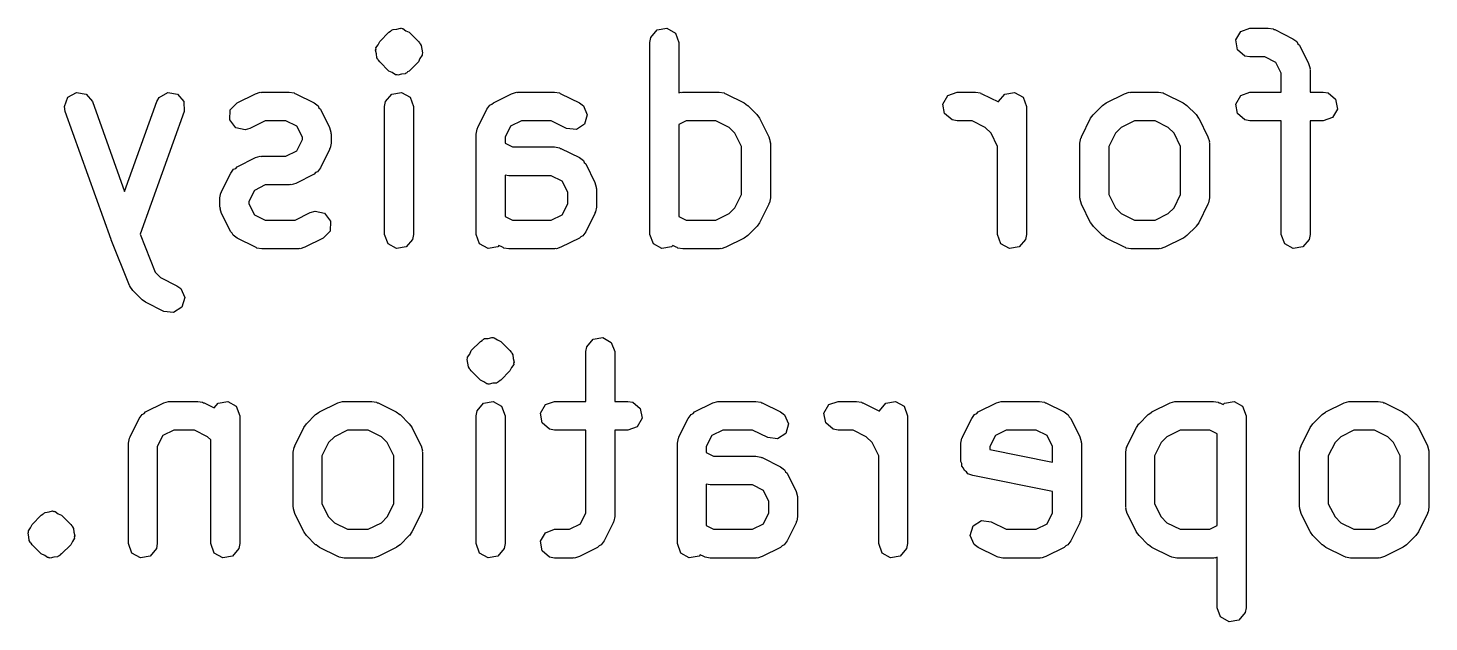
# Model space of a CAD drawing. Extents: x 127.8 to 175.4, y -127 to -66.7.
# Drawn here: x 147.07 to 154.37, y -116.06 to -112.97 of the extents above; entities that cross this region are included whole.
import ezdxf

# ---------------------------------------------------------------- set-up
doc = ezdxf.new("R2010")
doc.units = 0
doc.layers.add('BLACK', color=7, linetype='CONTINUOUS')

msp = doc.modelspace()

# ---------------------------------------------------------------- linework, layer by layer
at = {"layer": 'BLACK', "linetype": 'CONTINUOUS'}
for p, q in [((148.906, -113.038), (148.953, -112.99)), ((148.953, -112.99), (148.961, -112.985)), ((148.961, -112.985), (148.963, -112.982)), ((148.963, -112.982), (148.967, -112.981)), ((148.967, -112.981), (148.969, -112.978)), ((148.967, -112.981), (148.967, -112.981)), ((148.969, -112.978), (148.971, -112.978)), ((148.971, -112.978), (148.975, -112.975)), ((148.975, -112.975), (148.994, -112.974)), ((148.994, -112.974), (149.013, -112.969)), ((149.013, -112.969), (149.016, -112.97)), ((149.016, -112.97), (149.019, -112.969)), ((149.019, -112.969), (149.022, -112.971)), ((149.022, -112.971), (149.026, -112.971)), ((149.026, -112.971), (149.042, -112.982)), ((149.042, -112.982), (149.059, -112.99)), ((149.059, -112.99), (149.107, -113.038)), ((150.312, -113.043), (150.317, -113.018)), ((150.317, -113.018), (150.35, -112.978)), ((150.35, -112.978), (150.4, -112.969)), ((150.4, -112.969), (150.445, -112.995)), ((150.445, -112.995), (150.462, -113.043)), ((153.361, -113.03), (153.387, -112.986)), ((153.387, -112.986), (153.435, -112.968)), ((153.435, -112.968), (153.53, -112.968)), ((153.53, -112.968), (153.556, -112.973)), ((153.556, -112.973), (153.559, -112.976)), ((153.559, -112.976), (153.564, -112.976)), ((153.564, -112.976), (153.659, -113.024)), ((153.659, -113.024), (153.68, -113.039)), ((148.884, -113.084), (148.887, -113.078)), ((148.889, -113.103), (148.884, -113.084)), ((148.886, -113.072), (148.898, -113.056)), ((148.887, -113.078), (148.886, -113.072)), ((148.898, -113.056), (148.906, -113.038)), ((149.107, -113.038), (149.113, -113.046)), ((149.113, -113.046), (149.115, -113.048)), ((149.115, -113.048), (149.116, -113.051)), ((149.116, -113.051), (149.122, -113.059)), ((149.122, -113.059), (149.124, -113.079)), ((149.124, -113.079), (149.129, -113.098)), ((149.129, -113.098), (149.126, -113.104)), ((150.312, -114.043), (150.312, -113.043)), ((150.462, -113.043), (150.462, -113.306)), ((153.37, -113.081), (153.361, -113.03)), ((153.409, -113.114), (153.37, -113.081)), ((153.68, -113.039), (153.684, -113.05)), ((153.684, -113.05), (153.693, -113.057)), ((153.693, -113.057), (153.74, -113.153)), ((148.891, -113.123), (148.889, -113.103)), ((148.896, -113.131), (148.891, -113.123)), ((148.897, -113.134), (148.896, -113.131)), ((148.9, -113.136), (148.897, -113.134)), ((148.906, -113.144), (148.9, -113.136)), ((148.953, -113.192), (148.906, -113.144)), ((149.107, -113.144), (149.059, -113.192)), ((149.115, -113.126), (149.107, -113.144)), ((149.126, -113.11), (149.115, -113.126)), ((149.126, -113.104), (149.126, -113.11)), ((153.435, -113.118), (153.409, -113.114)), ((153.513, -113.118), (153.435, -113.118)), ((153.57, -113.147), (153.513, -113.118)), ((153.598, -113.204), (153.57, -113.147)), ((153.74, -113.153), (153.748, -113.178)), ((148.971, -113.2), (148.953, -113.192)), ((148.987, -113.211), (148.971, -113.2)), ((148.99, -113.211), (148.987, -113.211)), ((148.993, -113.212), (148.99, -113.211)), ((148.997, -113.212), (148.993, -113.212)), ((149, -113.213), (148.997, -113.212)), ((149.019, -113.208), (149, -113.213)), ((149.038, -113.207), (149.019, -113.208)), ((149.042, -113.204), (149.038, -113.207)), ((149.044, -113.204), (149.042, -113.204)), ((149.046, -113.201), (149.044, -113.204)), ((149.049, -113.2), (149.046, -113.201)), ((149.046, -113.201), (149.046, -113.201)), ((149.051, -113.197), (149.049, -113.2)), ((149.059, -113.192), (149.051, -113.197)), ((153.598, -113.302), (153.598, -113.204)), ((153.748, -113.178), (153.747, -113.182)), ((153.747, -113.182), (153.748, -113.186)), ((153.748, -113.186), (153.748, -113.302)), ((147.283, -113.328), (147.327, -113.303)), ((147.327, -113.303), (147.378, -113.312)), ((147.378, -113.312), (147.41, -113.351)), ((147.758, -113.329), (147.802, -113.303)), ((147.802, -113.303), (147.853, -113.312)), ((147.853, -113.312), (147.886, -113.351)), ((148.163, -113.357), (148.259, -113.31)), ((148.259, -113.31), (148.284, -113.302)), ((148.284, -113.302), (148.288, -113.303)), ((148.288, -113.303), (148.292, -113.302)), ((148.292, -113.302), (148.435, -113.302)), ((148.435, -113.302), (148.461, -113.306)), ((148.461, -113.306), (148.464, -113.309)), ((148.464, -113.309), (148.469, -113.31)), ((148.469, -113.31), (148.564, -113.357)), ((148.936, -113.351), (148.969, -113.312)), ((148.969, -113.312), (149.019, -113.303)), ((149.019, -113.303), (149.064, -113.328)), ((149.497, -113.357), (149.592, -113.31)), ((149.592, -113.31), (149.617, -113.302)), ((149.617, -113.302), (149.621, -113.303)), ((149.621, -113.303), (149.625, -113.302)), ((149.625, -113.302), (149.816, -113.302)), ((149.816, -113.302), (149.842, -113.306)), ((149.842, -113.306), (149.845, -113.309)), ((149.845, -113.309), (149.849, -113.31)), ((149.849, -113.31), (149.945, -113.357)), ((150.462, -113.306), (150.474, -113.302)), ((150.474, -113.302), (150.478, -113.303)), ((150.478, -113.303), (150.483, -113.302)), ((150.483, -113.302), (150.673, -113.302)), ((150.673, -113.302), (150.699, -113.306)), ((150.699, -113.306), (150.702, -113.309)), ((150.702, -113.309), (150.707, -113.31)), ((150.707, -113.31), (150.802, -113.357)), ((151.863, -113.319), (151.911, -113.302)), ((151.911, -113.302), (152.006, -113.302)), ((152.006, -113.302), (152.032, -113.306)), ((152.032, -113.306), (152.035, -113.309)), ((152.035, -113.309), (152.04, -113.31)), ((152.04, -113.31), (152.126, -113.353)), ((152.126, -113.351), (152.159, -113.312)), ((152.159, -113.312), (152.21, -113.303)), ((152.21, -113.303), (152.254, -113.328)), ((152.687, -113.357), (152.782, -113.31)), ((152.782, -113.31), (152.807, -113.302)), ((152.807, -113.302), (152.812, -113.303)), ((152.812, -113.303), (152.816, -113.302)), ((152.816, -113.302), (152.959, -113.302)), ((152.959, -113.302), (152.984, -113.306)), ((152.984, -113.306), (152.988, -113.309)), ((152.988, -113.309), (152.992, -113.31)), ((152.992, -113.31), (153.088, -113.357)), ((153.387, -113.319), (153.435, -113.302)), ((153.435, -113.302), (153.598, -113.302)), ((153.748, -113.302), (153.816, -113.302)), ((153.816, -113.302), (153.842, -113.306)), ((153.842, -113.306), (153.881, -113.339)), ((147.265, -113.376), (147.283, -113.328)), ((147.269, -113.402), (147.265, -113.376)), ((147.41, -113.351), (147.578, -113.82)), ((147.578, -113.82), (147.745, -113.351)), ((147.745, -113.351), (147.758, -113.329)), ((147.886, -113.351), (147.887, -113.402)), ((148.128, -113.394), (148.163, -113.357)), ((148.564, -113.357), (148.585, -113.373)), ((148.585, -113.373), (148.589, -113.383)), ((148.589, -113.383), (148.597, -113.391)), ((148.931, -113.377), (148.936, -113.351)), ((148.931, -114.043), (148.931, -113.377)), ((149.064, -113.328), (149.081, -113.377)), ((149.081, -113.377), (149.081, -114.043)), ((149.463, -113.391), (149.479, -113.37)), ((149.479, -113.37), (149.489, -113.365)), ((149.489, -113.365), (149.497, -113.357)), ((149.945, -113.357), (149.966, -113.373)), ((149.966, -113.373), (149.986, -113.42)), ((150.802, -113.357), (150.82, -113.371)), ((150.82, -113.371), (150.821, -113.371)), ((150.821, -113.371), (150.869, -113.419)), ((151.837, -113.364), (151.863, -113.319)), ((151.846, -113.414), (151.837, -113.364)), ((152.126, -113.353), (152.126, -113.351)), ((152.254, -113.328), (152.272, -113.377)), ((152.272, -113.377), (152.272, -114.043)), ((152.62, -113.419), (152.668, -113.371)), ((152.668, -113.371), (152.686, -113.358)), ((152.686, -113.358), (152.687, -113.357)), ((153.088, -113.357), (153.106, -113.371)), ((153.106, -113.371), (153.107, -113.371)), ((153.107, -113.371), (153.155, -113.419)), ((153.361, -113.364), (153.387, -113.319)), ((153.37, -113.414), (153.361, -113.364)), ((153.89, -113.39), (153.864, -113.434)), ((153.881, -113.339), (153.89, -113.39)), ((147.507, -114.069), (147.269, -113.402)), ((147.887, -113.402), (147.658, -114.042)), ((148.125, -113.446), (148.128, -113.394)), ((148.156, -113.487), (148.125, -113.446)), ((148.31, -113.452), (148.23, -113.491)), ((148.417, -113.452), (148.31, -113.452)), ((148.474, -113.48), (148.417, -113.452)), ((148.597, -113.391), (148.645, -113.486)), ((149.416, -113.486), (149.463, -113.391)), ((149.643, -113.452), (149.586, -113.48)), ((149.798, -113.452), (149.643, -113.452)), ((149.878, -113.491), (149.798, -113.452)), ((149.986, -113.42), (149.971, -113.469)), ((150.5, -113.452), (150.462, -113.471)), ((150.655, -113.452), (150.5, -113.452)), ((150.724, -113.486), (150.655, -113.452)), ((150.869, -113.419), (150.882, -113.437)), ((150.882, -113.437), (150.883, -113.438)), ((150.883, -113.438), (150.931, -113.534)), ((151.886, -113.447), (151.846, -113.414)), ((151.911, -113.452), (151.886, -113.447)), ((151.989, -113.452), (151.911, -113.452)), ((152.057, -113.486), (151.989, -113.452)), ((152.558, -113.534), (152.606, -113.438)), ((152.606, -113.438), (152.619, -113.42)), ((152.619, -113.42), (152.62, -113.419)), ((152.834, -113.452), (152.765, -113.486)), ((152.941, -113.452), (152.834, -113.452)), ((153.01, -113.486), (152.941, -113.452)), ((153.155, -113.419), (153.168, -113.437)), ((153.168, -113.437), (153.169, -113.438)), ((153.169, -113.438), (153.216, -113.534)), ((153.409, -113.447), (153.37, -113.414)), ((153.435, -113.452), (153.409, -113.447)), ((153.598, -113.452), (153.435, -113.452)), ((153.598, -114.043), (153.598, -113.452)), ((153.816, -113.452), (153.748, -113.452)), ((153.748, -113.452), (153.748, -114.043)), ((153.864, -113.434), (153.816, -113.452)), ((148.205, -113.499), (148.156, -113.487)), ((148.23, -113.491), (148.205, -113.499)), ((148.503, -113.537), (148.474, -113.48)), ((148.645, -113.486), (148.652, -113.511)), ((148.652, -113.511), (148.651, -113.515)), ((148.651, -113.515), (148.653, -113.52)), ((148.653, -113.52), (148.653, -113.567)), ((149.408, -113.52), (149.412, -113.494)), ((149.408, -114.043), (149.408, -113.52)), ((149.412, -113.494), (149.415, -113.49)), ((149.415, -113.49), (149.416, -113.486)), ((149.586, -113.48), (149.558, -113.537)), ((149.929, -113.497), (149.878, -113.491)), ((149.971, -113.469), (149.929, -113.497)), ((150.462, -113.471), (150.462, -113.949)), ((150.754, -113.516), (150.724, -113.486)), ((150.789, -113.585), (150.754, -113.516)), ((150.931, -113.534), (150.938, -113.559)), ((152.088, -113.516), (152.057, -113.486)), ((152.122, -113.585), (152.088, -113.516)), ((152.558, -113.538), (152.558, -113.534)), ((152.735, -113.516), (152.7, -113.585)), ((152.765, -113.486), (152.735, -113.516)), ((153.04, -113.516), (153.01, -113.486)), ((153.074, -113.585), (153.04, -113.516)), ((153.216, -113.534), (153.224, -113.559)), ((148.417, -113.635), (148.474, -113.607)), ((148.474, -113.607), (148.503, -113.549)), ((148.503, -113.549), (148.503, -113.537)), ((148.645, -113.601), (148.597, -113.696)), ((148.648, -113.593), (148.645, -113.596)), ((148.645, -113.596), (148.645, -113.601)), ((148.653, -113.567), (148.648, -113.593)), ((149.558, -113.537), (149.558, -113.568)), ((149.558, -113.568), (149.596, -113.587)), ((149.596, -113.587), (149.816, -113.587)), ((149.816, -113.587), (149.842, -113.592)), ((149.842, -113.592), (149.845, -113.595)), ((149.845, -113.595), (149.849, -113.595)), ((149.849, -113.595), (149.945, -113.643)), ((150.789, -113.835), (150.789, -113.585)), ((150.938, -113.559), (150.937, -113.563)), ((150.937, -113.563), (150.939, -113.567)), ((150.939, -113.567), (150.939, -113.853)), ((152.122, -114.043), (152.122, -113.585)), ((152.55, -113.567), (152.555, -113.542)), ((152.55, -113.853), (152.55, -113.567)), ((152.555, -113.542), (152.558, -113.538)), ((152.7, -113.585), (152.7, -113.835)), ((153.074, -113.835), (153.074, -113.585)), ((153.224, -113.559), (153.223, -113.563)), ((153.223, -113.563), (153.224, -113.567)), ((153.224, -113.567), (153.224, -113.853)), ((148.163, -113.691), (148.259, -113.643)), ((148.259, -113.643), (148.284, -113.636)), ((148.284, -113.636), (148.288, -113.637)), ((148.288, -113.637), (148.292, -113.635)), ((148.292, -113.635), (148.417, -113.635)), ((149.945, -113.643), (149.966, -113.658)), ((149.966, -113.658), (149.97, -113.669)), ((149.97, -113.669), (149.978, -113.676)), ((149.978, -113.676), (150.026, -113.772)), ((148.082, -113.819), (148.13, -113.724)), ((148.13, -113.724), (148.145, -113.703)), ((148.145, -113.703), (148.156, -113.699)), ((148.156, -113.699), (148.163, -113.691)), ((148.564, -113.729), (148.469, -113.777)), ((148.571, -113.721), (148.564, -113.729)), ((148.582, -113.717), (148.571, -113.721)), ((148.597, -113.696), (148.582, -113.717)), ((149.578, -113.737), (149.558, -113.734)), ((149.558, -113.734), (149.558, -113.949)), ((149.798, -113.737), (149.578, -113.737)), ((149.855, -113.766), (149.798, -113.737)), ((148.074, -113.853), (148.079, -113.827)), ((148.079, -113.827), (148.082, -113.824)), ((148.082, -113.824), (148.082, -113.819)), ((148.253, -113.814), (148.224, -113.871)), ((148.31, -113.785), (148.253, -113.814)), ((148.435, -113.785), (148.31, -113.785)), ((148.439, -113.783), (148.435, -113.785)), ((148.444, -113.785), (148.439, -113.783)), ((148.469, -113.777), (148.444, -113.785)), ((149.884, -113.823), (149.855, -113.766)), ((149.884, -113.883), (149.884, -113.823)), ((150.026, -113.772), (150.033, -113.797)), ((150.033, -113.797), (150.032, -113.801)), ((150.032, -113.801), (150.034, -113.805)), ((150.034, -113.805), (150.034, -113.901)), ((148.074, -113.901), (148.074, -113.853)), ((148.076, -113.905), (148.074, -113.901)), ((148.224, -113.871), (148.224, -113.883)), ((148.224, -113.883), (148.253, -113.94)), ((149.855, -113.94), (149.884, -113.883)), ((150.034, -113.901), (150.029, -113.926)), ((150.754, -113.904), (150.789, -113.835)), ((150.931, -113.886), (150.883, -113.982)), ((150.934, -113.879), (150.931, -113.882)), ((150.931, -113.882), (150.931, -113.886)), ((150.939, -113.853), (150.934, -113.879)), ((152.552, -113.857), (152.55, -113.853)), ((152.551, -113.861), (152.552, -113.857)), ((152.558, -113.886), (152.551, -113.861)), ((152.606, -113.982), (152.558, -113.886)), ((152.7, -113.835), (152.735, -113.904)), ((153.04, -113.904), (153.074, -113.835)), ((153.216, -113.886), (153.169, -113.982)), ((153.217, -113.882), (153.216, -113.886)), ((153.22, -113.879), (153.217, -113.882)), ((153.224, -113.853), (153.22, -113.879)), ((148.075, -113.909), (148.076, -113.905)), ((148.082, -113.934), (148.075, -113.909)), ((148.13, -114.029), (148.082, -113.934)), ((148.253, -113.94), (148.31, -113.968)), ((148.31, -113.968), (148.465, -113.968)), ((148.465, -113.968), (148.544, -113.929)), ((148.544, -113.929), (148.569, -113.921)), ((148.569, -113.921), (148.619, -113.933)), ((148.619, -113.933), (148.65, -113.974)), ((149.558, -113.949), (149.596, -113.968)), ((149.596, -113.968), (149.798, -113.968)), ((149.798, -113.968), (149.855, -113.94)), ((150.026, -113.934), (149.978, -114.029)), ((150.029, -113.926), (150.026, -113.93)), ((150.026, -113.93), (150.026, -113.934)), ((150.462, -113.949), (150.5, -113.968)), ((150.5, -113.968), (150.655, -113.968)), ((150.655, -113.968), (150.724, -113.934)), ((150.724, -113.934), (150.754, -113.904)), ((152.735, -113.904), (152.765, -113.934)), ((152.765, -113.934), (152.834, -113.968)), ((152.834, -113.968), (152.941, -113.968)), ((152.941, -113.968), (153.01, -113.934)), ((153.01, -113.934), (153.04, -113.904)), ((147.658, -114.042), (147.737, -114.239)), ((148.138, -114.037), (148.13, -114.029)), ((148.142, -114.047), (148.138, -114.037)), ((148.647, -114.026), (148.611, -114.063)), ((148.65, -113.974), (148.647, -114.026)), ((148.949, -114.092), (148.931, -114.043)), ((149.081, -114.043), (149.077, -114.069)), ((149.425, -114.092), (149.408, -114.043)), ((149.978, -114.029), (149.963, -114.05)), ((150.33, -114.092), (150.312, -114.043)), ((150.869, -114.001), (150.821, -114.049)), ((150.87, -114), (150.869, -114.001)), ((150.883, -113.982), (150.87, -114)), ((152.139, -114.092), (152.122, -114.043)), ((152.272, -114.043), (152.267, -114.069)), ((152.607, -113.983), (152.606, -113.982)), ((152.62, -114.001), (152.607, -113.983)), ((152.668, -114.049), (152.62, -114.001)), ((153.155, -114.001), (153.107, -114.049)), ((153.169, -113.982), (153.155, -114)), ((153.155, -114), (153.155, -114.001)), ((153.616, -114.092), (153.598, -114.043)), ((153.748, -114.043), (153.744, -114.069)), ((147.508, -114.069), (147.507, -114.069)), ((147.508, -114.07), (147.508, -114.069)), ((147.508, -114.069), (147.508, -114.069)), ((147.508, -114.071), (147.508, -114.07)), ((147.603, -114.309), (147.508, -114.071)), ((148.163, -114.063), (148.142, -114.047)), ((148.259, -114.11), (148.163, -114.063)), ((148.263, -114.111), (148.259, -114.11)), ((148.266, -114.114), (148.263, -114.111)), ((148.292, -114.118), (148.266, -114.114)), ((148.483, -114.118), (148.292, -114.118)), ((148.487, -114.117), (148.483, -114.118)), ((148.491, -114.118), (148.487, -114.117)), ((148.516, -114.11), (148.491, -114.118)), ((148.611, -114.063), (148.516, -114.11)), ((148.993, -114.117), (148.949, -114.092)), ((149.044, -114.108), (148.993, -114.117)), ((149.077, -114.069), (149.044, -114.108)), ((149.47, -114.117), (149.425, -114.092)), ((149.52, -114.108), (149.47, -114.117)), ((149.526, -114.101), (149.52, -114.108)), ((149.544, -114.11), (149.526, -114.101)), ((149.549, -114.111), (149.544, -114.11)), ((149.552, -114.114), (149.549, -114.111)), ((149.578, -114.118), (149.552, -114.114)), ((149.816, -114.118), (149.578, -114.118)), ((149.82, -114.117), (149.816, -114.118)), ((149.825, -114.118), (149.82, -114.117)), ((149.849, -114.11), (149.825, -114.118)), ((149.945, -114.063), (149.849, -114.11)), ((149.952, -114.055), (149.945, -114.063)), ((149.963, -114.05), (149.952, -114.055)), ((150.374, -114.117), (150.33, -114.092)), ((150.425, -114.108), (150.374, -114.117)), ((150.431, -114.101), (150.425, -114.108)), ((150.449, -114.11), (150.431, -114.101)), ((150.454, -114.111), (150.449, -114.11)), ((150.457, -114.114), (150.454, -114.111)), ((150.483, -114.118), (150.457, -114.114)), ((150.673, -114.118), (150.483, -114.118)), ((150.677, -114.117), (150.673, -114.118)), ((150.682, -114.118), (150.677, -114.117)), ((150.707, -114.11), (150.682, -114.118)), ((150.802, -114.063), (150.707, -114.11)), ((150.803, -114.062), (150.802, -114.063)), ((150.821, -114.049), (150.803, -114.062)), ((152.184, -114.117), (152.139, -114.092)), ((152.234, -114.108), (152.184, -114.117)), ((152.267, -114.069), (152.234, -114.108)), ((152.669, -114.049), (152.668, -114.049)), ((152.687, -114.063), (152.669, -114.049)), ((152.782, -114.11), (152.687, -114.063)), ((152.787, -114.111), (152.782, -114.11)), ((152.79, -114.114), (152.787, -114.111)), ((152.816, -114.118), (152.79, -114.114)), ((152.959, -114.118), (152.816, -114.118)), ((152.963, -114.117), (152.959, -114.118)), ((152.967, -114.118), (152.963, -114.117)), ((152.992, -114.11), (152.967, -114.118)), ((153.088, -114.063), (152.992, -114.11)), ((153.089, -114.062), (153.088, -114.063)), ((153.107, -114.049), (153.089, -114.062)), ((153.66, -114.117), (153.616, -114.092)), ((153.711, -114.108), (153.66, -114.117)), ((153.744, -114.069), (153.711, -114.108)), ((147.737, -114.239), (147.765, -114.267)), ((147.605, -114.311), (147.603, -114.309)), ((147.605, -114.313), (147.605, -114.311)), ((147.62, -114.334), (147.605, -114.313)), ((147.668, -114.382), (147.62, -114.334)), ((147.765, -114.267), (147.849, -114.31)), ((147.849, -114.31), (147.87, -114.325)), ((147.87, -114.325), (147.891, -114.372)), ((147.669, -114.383), (147.668, -114.382)), ((147.687, -114.396), (147.669, -114.383)), ((147.782, -114.444), (147.687, -114.396)), ((147.891, -114.372), (147.876, -114.421)), ((147.833, -114.45), (147.782, -114.444)), ((147.876, -114.421), (147.833, -114.45)), ((149.382, -114.648), (149.43, -114.6)), ((149.43, -114.6), (149.438, -114.595)), ((149.438, -114.595), (149.44, -114.592)), ((149.44, -114.592), (149.443, -114.591)), ((149.443, -114.591), (149.445, -114.588)), ((149.443, -114.591), (149.443, -114.591)), ((149.445, -114.588), (149.447, -114.588)), ((149.447, -114.588), (149.451, -114.585)), ((149.451, -114.585), (149.47, -114.584)), ((149.47, -114.584), (149.489, -114.579)), ((149.489, -114.579), (149.492, -114.58)), ((149.492, -114.58), (149.496, -114.579)), ((149.496, -114.579), (149.499, -114.581)), ((149.499, -114.581), (149.502, -114.581)), ((149.502, -114.581), (149.518, -114.592)), ((149.518, -114.592), (149.536, -114.6)), ((149.536, -114.6), (149.583, -114.648)), ((149.979, -114.653), (149.984, -114.628)), ((149.984, -114.628), (150.017, -114.588)), ((150.017, -114.588), (150.067, -114.579)), ((150.067, -114.579), (150.111, -114.605)), ((150.111, -114.605), (150.129, -114.653)), ((149.36, -114.694), (149.363, -114.688)), ((149.365, -114.713), (149.36, -114.694)), ((149.363, -114.682), (149.374, -114.666)), ((149.363, -114.688), (149.363, -114.682)), ((149.374, -114.666), (149.382, -114.648)), ((149.583, -114.648), (149.589, -114.656)), ((149.589, -114.656), (149.592, -114.658)), ((149.592, -114.658), (149.593, -114.661)), ((149.593, -114.661), (149.598, -114.669)), ((149.598, -114.669), (149.6, -114.689)), ((149.6, -114.689), (149.605, -114.708)), ((149.979, -114.912), (149.979, -114.653)), ((150.129, -114.653), (150.129, -114.912)), ((149.367, -114.733), (149.365, -114.713)), ((149.373, -114.741), (149.367, -114.733)), ((149.374, -114.744), (149.373, -114.741)), ((149.376, -114.746), (149.374, -114.744)), ((149.382, -114.754), (149.376, -114.746)), ((149.43, -114.802), (149.382, -114.754)), ((149.583, -114.754), (149.536, -114.802)), ((149.591, -114.736), (149.583, -114.754)), ((149.603, -114.72), (149.591, -114.736)), ((149.605, -114.708), (149.602, -114.714)), ((149.602, -114.714), (149.603, -114.72)), ((149.447, -114.81), (149.43, -114.802)), ((149.463, -114.821), (149.447, -114.81)), ((149.467, -114.821), (149.463, -114.821)), ((149.47, -114.822), (149.467, -114.821)), ((149.473, -114.822), (149.47, -114.822)), ((149.476, -114.823), (149.473, -114.822)), ((149.495, -114.818), (149.476, -114.823)), ((149.514, -114.817), (149.495, -114.818)), ((149.518, -114.814), (149.514, -114.817)), ((149.52, -114.814), (149.518, -114.814)), ((149.522, -114.811), (149.52, -114.814)), ((149.526, -114.81), (149.522, -114.811)), ((149.522, -114.811), (149.522, -114.811)), ((149.528, -114.807), (149.526, -114.81)), ((149.536, -114.802), (149.528, -114.807)), ((147.687, -114.967), (147.782, -114.92)), ((147.782, -114.92), (147.807, -114.912)), ((147.807, -114.912), (147.812, -114.913)), ((147.812, -114.913), (147.816, -114.912)), ((147.816, -114.912), (147.959, -114.912)), ((147.959, -114.912), (147.984, -114.916)), ((147.984, -114.916), (147.988, -114.919)), ((147.988, -114.919), (147.992, -114.92)), ((147.992, -114.92), (148.044, -114.946)), ((148.064, -114.922), (148.115, -114.913)), ((148.115, -114.913), (148.159, -114.938)), ((148.592, -114.967), (148.687, -114.92)), ((148.687, -114.92), (148.712, -114.912)), ((148.712, -114.912), (148.716, -114.913)), ((148.716, -114.913), (148.721, -114.912)), ((148.721, -114.912), (148.864, -114.912)), ((148.864, -114.912), (148.889, -114.916)), ((148.889, -114.916), (148.893, -114.919)), ((148.893, -114.919), (148.897, -114.92)), ((148.897, -114.92), (148.992, -114.967)), ((149.445, -114.922), (149.496, -114.913)), ((149.496, -114.913), (149.54, -114.938)), ((149.768, -114.929), (149.816, -114.912)), ((149.816, -114.912), (149.979, -114.912)), ((150.129, -114.912), (150.197, -114.912)), ((150.197, -114.912), (150.223, -114.916)), ((150.223, -114.916), (150.262, -114.949)), ((150.544, -114.967), (150.64, -114.92)), ((150.64, -114.92), (150.665, -114.912)), ((150.665, -114.912), (150.669, -114.913)), ((150.669, -114.913), (150.673, -114.912)), ((150.673, -114.912), (150.864, -114.912)), ((150.864, -114.912), (150.889, -114.916)), ((150.889, -114.916), (150.893, -114.919)), ((150.893, -114.919), (150.897, -114.92)), ((150.897, -114.92), (150.992, -114.967)), ((151.244, -114.929), (151.292, -114.912)), ((151.292, -114.912), (151.387, -114.912)), ((151.387, -114.912), (151.413, -114.916)), ((151.413, -114.916), (151.416, -114.919)), ((151.416, -114.919), (151.421, -114.92)), ((151.421, -114.92), (151.507, -114.963)), ((151.54, -114.922), (151.591, -114.913)), ((151.591, -114.913), (151.635, -114.938)), ((152.02, -114.967), (152.116, -114.92)), ((152.116, -114.92), (152.141, -114.912)), ((152.141, -114.912), (152.145, -114.913)), ((152.145, -114.913), (152.149, -114.912)), ((152.149, -114.912), (152.34, -114.912)), ((152.34, -114.912), (152.365, -114.916)), ((152.365, -114.916), (152.369, -114.919)), ((152.369, -114.919), (152.373, -114.92)), ((152.373, -114.92), (152.469, -114.967)), ((152.925, -114.967), (153.02, -114.92)), ((153.02, -114.92), (153.045, -114.912)), ((153.045, -114.912), (153.05, -114.913)), ((153.05, -114.913), (153.054, -114.912)), ((153.054, -114.912), (153.245, -114.912)), ((153.245, -114.912), (153.27, -114.916)), ((153.27, -114.916), (153.274, -114.919)), ((153.274, -114.919), (153.278, -114.92)), ((153.278, -114.92), (153.296, -114.929)), ((153.302, -114.922), (153.353, -114.913)), ((153.353, -114.913), (153.397, -114.938)), ((153.83, -114.967), (153.925, -114.92)), ((153.925, -114.92), (153.95, -114.912)), ((153.95, -114.912), (153.955, -114.913)), ((153.955, -114.913), (153.959, -114.912)), ((153.959, -114.912), (154.102, -114.912)), ((154.102, -114.912), (154.127, -114.916)), ((154.127, -114.916), (154.131, -114.919)), ((154.131, -114.919), (154.135, -114.92)), ((154.135, -114.92), (154.23, -114.967)), ((147.654, -115.001), (147.669, -114.98)), ((147.669, -114.98), (147.679, -114.975)), ((147.679, -114.975), (147.687, -114.967)), ((148.044, -114.946), (148.064, -114.922)), ((148.159, -114.938), (148.177, -114.987)), ((148.177, -114.987), (148.177, -115.653)), ((148.525, -115.029), (148.572, -114.981)), ((148.572, -114.981), (148.591, -114.968)), ((148.591, -114.968), (148.592, -114.967)), ((148.992, -114.967), (149.01, -114.981)), ((149.01, -114.981), (149.012, -114.981)), ((149.012, -114.981), (149.059, -115.029)), ((149.408, -114.987), (149.412, -114.961)), ((149.408, -115.653), (149.408, -114.987)), ((149.412, -114.961), (149.445, -114.922)), ((149.54, -114.938), (149.558, -114.987)), ((149.558, -114.987), (149.558, -115.653)), ((149.742, -114.974), (149.768, -114.929)), ((149.751, -115.024), (149.742, -114.974)), ((150.262, -114.949), (150.271, -115)), ((150.511, -115.001), (150.526, -114.98)), ((150.526, -114.98), (150.537, -114.975)), ((150.537, -114.975), (150.544, -114.967)), ((150.992, -114.967), (151.013, -114.983)), ((151.013, -114.983), (151.034, -115.03)), ((151.218, -114.974), (151.244, -114.929)), ((151.227, -115.024), (151.218, -114.974)), ((151.507, -114.961), (151.54, -114.922)), ((151.507, -114.963), (151.507, -114.961)), ((151.635, -114.938), (151.653, -114.987)), ((151.653, -114.987), (151.653, -115.653)), ((151.987, -115.001), (152.002, -114.98)), ((152.002, -114.98), (152.013, -114.975)), ((152.013, -114.975), (152.02, -114.967)), ((152.469, -114.967), (152.489, -114.983)), ((152.489, -114.983), (152.494, -114.993)), ((152.494, -114.993), (152.502, -115.001)), ((152.858, -115.029), (152.906, -114.981)), ((152.906, -114.981), (152.924, -114.968)), ((152.924, -114.968), (152.925, -114.967)), ((153.296, -114.929), (153.302, -114.922)), ((153.397, -114.938), (153.415, -114.987)), ((153.415, -114.987), (153.415, -115.987)), ((153.763, -115.029), (153.811, -114.981)), ((153.811, -114.981), (153.829, -114.968)), ((153.829, -114.968), (153.83, -114.967)), ((154.23, -114.967), (154.248, -114.981)), ((154.248, -114.981), (154.25, -114.981)), ((154.25, -114.981), (154.298, -115.029)), ((147.606, -115.096), (147.654, -115.001)), ((147.834, -115.062), (147.777, -115.09)), ((147.941, -115.062), (147.834, -115.062)), ((148.01, -115.096), (147.941, -115.062)), ((148.463, -115.144), (148.511, -115.048)), ((148.511, -115.048), (148.524, -115.03)), ((148.524, -115.03), (148.525, -115.029)), ((148.738, -115.062), (148.67, -115.096)), ((148.846, -115.062), (148.738, -115.062)), ((148.914, -115.096), (148.846, -115.062)), ((149.059, -115.029), (149.072, -115.047)), ((149.072, -115.047), (149.073, -115.048)), ((149.073, -115.048), (149.121, -115.144)), ((149.79, -115.057), (149.751, -115.024)), ((149.816, -115.062), (149.79, -115.057)), ((149.979, -115.062), (149.816, -115.062)), ((149.979, -115.493), (149.979, -115.062)), ((150.197, -115.062), (150.129, -115.062)), ((150.129, -115.062), (150.129, -115.511)), ((150.245, -115.044), (150.197, -115.062)), ((150.271, -115), (150.245, -115.044)), ((150.463, -115.096), (150.511, -115.001)), ((150.691, -115.062), (150.634, -115.09)), ((150.846, -115.062), (150.691, -115.062)), ((150.925, -115.101), (150.846, -115.062)), ((151.034, -115.03), (151.019, -115.079)), ((151.266, -115.057), (151.227, -115.024)), ((151.292, -115.062), (151.266, -115.057)), ((151.37, -115.062), (151.292, -115.062)), ((151.438, -115.096), (151.37, -115.062)), ((151.939, -115.096), (151.987, -115.001)), ((152.167, -115.062), (152.11, -115.09)), ((152.322, -115.062), (152.167, -115.062)), ((152.379, -115.09), (152.322, -115.062)), ((152.502, -115.001), (152.55, -115.096)), ((152.796, -115.144), (152.844, -115.048)), ((152.844, -115.048), (152.857, -115.03)), ((152.857, -115.03), (152.858, -115.029)), ((153.072, -115.062), (153.003, -115.096)), ((153.227, -115.062), (153.072, -115.062)), ((153.265, -115.081), (153.227, -115.062)), ((153.701, -115.144), (153.749, -115.048)), ((153.749, -115.048), (153.762, -115.03)), ((153.762, -115.03), (153.763, -115.029)), ((153.976, -115.062), (153.908, -115.096)), ((154.084, -115.062), (153.976, -115.062)), ((154.152, -115.096), (154.084, -115.062)), ((154.298, -115.029), (154.31, -115.047)), ((154.31, -115.047), (154.312, -115.048)), ((154.312, -115.048), (154.359, -115.144)), ((147.598, -115.13), (147.603, -115.104)), ((147.598, -115.653), (147.598, -115.13)), ((147.603, -115.104), (147.605, -115.1)), ((147.605, -115.1), (147.606, -115.096)), ((147.777, -115.09), (147.748, -115.147)), ((148.027, -115.113), (148.01, -115.096)), ((148.027, -115.653), (148.027, -115.113)), ((148.639, -115.126), (148.605, -115.195)), ((148.67, -115.096), (148.639, -115.126)), ((148.945, -115.126), (148.914, -115.096)), ((148.979, -115.195), (148.945, -115.126)), ((150.455, -115.13), (150.46, -115.104)), ((150.455, -115.653), (150.455, -115.13)), ((150.46, -115.104), (150.463, -115.1)), ((150.463, -115.1), (150.463, -115.096)), ((150.634, -115.09), (150.605, -115.147)), ((150.976, -115.107), (150.925, -115.101)), ((151.019, -115.079), (150.976, -115.107)), ((151.469, -115.126), (151.438, -115.096)), ((151.503, -115.195), (151.469, -115.126)), ((151.931, -115.13), (151.936, -115.104)), ((151.931, -115.225), (151.931, -115.13)), ((151.936, -115.104), (151.939, -115.1)), ((151.939, -115.1), (151.939, -115.096)), ((152.11, -115.09), (152.081, -115.147)), ((152.408, -115.147), (152.379, -115.09)), ((152.55, -115.096), (152.557, -115.121)), ((152.557, -115.121), (152.556, -115.125)), ((152.556, -115.125), (152.558, -115.13)), ((152.558, -115.13), (152.558, -115.511)), ((152.973, -115.126), (152.939, -115.195)), ((153.003, -115.096), (152.973, -115.126)), ((153.265, -115.559), (153.265, -115.081)), ((153.878, -115.126), (153.843, -115.195)), ((153.908, -115.096), (153.878, -115.126)), ((154.183, -115.126), (154.152, -115.096)), ((154.217, -115.195), (154.183, -115.126)), ((147.748, -115.147), (147.748, -115.653)), ((148.455, -115.177), (148.46, -115.152)), ((148.455, -115.463), (148.455, -115.177)), ((148.46, -115.152), (148.463, -115.148)), ((148.463, -115.148), (148.463, -115.144)), ((148.605, -115.195), (148.605, -115.445)), ((148.979, -115.445), (148.979, -115.195)), ((149.121, -115.144), (149.129, -115.169)), ((149.129, -115.169), (149.127, -115.173)), ((149.127, -115.173), (149.129, -115.177)), ((149.129, -115.177), (149.129, -115.463)), ((150.605, -115.147), (150.605, -115.178)), ((150.605, -115.178), (150.643, -115.197)), ((150.643, -115.197), (150.864, -115.197)), ((150.864, -115.197), (150.889, -115.202)), ((150.889, -115.202), (150.893, -115.205)), ((150.893, -115.205), (150.897, -115.205)), ((150.897, -115.205), (150.992, -115.253)), ((151.503, -115.653), (151.503, -115.195)), ((152.081, -115.147), (152.081, -115.163)), ((152.081, -115.163), (152.408, -115.229)), ((152.408, -115.229), (152.408, -115.147)), ((152.789, -115.177), (152.793, -115.152)), ((152.789, -115.463), (152.789, -115.177)), ((152.793, -115.152), (152.796, -115.148)), ((152.796, -115.148), (152.796, -115.144)), ((152.939, -115.195), (152.939, -115.445)), ((153.693, -115.177), (153.698, -115.152)), ((153.693, -115.463), (153.693, -115.177)), ((153.698, -115.152), (153.701, -115.148)), ((153.701, -115.148), (153.701, -115.144)), ((153.843, -115.195), (153.843, -115.445)), ((154.217, -115.445), (154.217, -115.195)), ((154.359, -115.144), (154.367, -115.169)), ((154.367, -115.169), (154.366, -115.173)), ((154.366, -115.173), (154.367, -115.177)), ((154.367, -115.177), (154.367, -115.463)), ((150.992, -115.253), (151.013, -115.268)), ((151.013, -115.268), (151.018, -115.279)), ((151.018, -115.279), (151.026, -115.286)), ((151.026, -115.286), (151.073, -115.382)), ((151.936, -115.236), (151.931, -115.225)), ((151.935, -115.249), (151.936, -115.236)), ((151.944, -115.26), (151.935, -115.249)), ((151.949, -115.273), (151.944, -115.26)), ((151.96, -115.279), (151.949, -115.273)), ((151.967, -115.289), (151.96, -115.279)), ((150.625, -115.347), (150.605, -115.344)), ((150.605, -115.344), (150.605, -115.559)), ((150.846, -115.347), (150.625, -115.347)), ((150.903, -115.376), (150.846, -115.347)), ((151.992, -115.298), (151.967, -115.289)), ((152.408, -115.382), (151.992, -115.298)), ((150.931, -115.433), (150.903, -115.376)), ((151.073, -115.382), (151.081, -115.407)), ((151.081, -115.407), (151.08, -115.411)), ((151.08, -115.411), (151.081, -115.415)), ((151.081, -115.415), (151.081, -115.511)), ((152.408, -115.493), (152.408, -115.382)), ((147.096, -115.553), (147.144, -115.505)), ((147.144, -115.505), (147.152, -115.499)), ((147.152, -115.499), (147.154, -115.497)), ((147.154, -115.497), (147.157, -115.496)), ((147.157, -115.496), (147.159, -115.493)), ((147.157, -115.496), (147.157, -115.496)), ((147.159, -115.493), (147.161, -115.493)), ((147.161, -115.493), (147.165, -115.49)), ((147.165, -115.49), (147.185, -115.488)), ((147.185, -115.488), (147.203, -115.483)), ((147.203, -115.483), (147.207, -115.485)), ((147.207, -115.485), (147.21, -115.484)), ((147.21, -115.484), (147.213, -115.486)), ((147.213, -115.486), (147.216, -115.486)), ((147.216, -115.486), (147.232, -115.497)), ((147.232, -115.497), (147.25, -115.505)), ((147.25, -115.505), (147.298, -115.553)), ((148.457, -115.467), (148.455, -115.463)), ((148.456, -115.471), (148.457, -115.467)), ((148.463, -115.496), (148.456, -115.471)), ((148.511, -115.592), (148.463, -115.496)), ((148.605, -115.445), (148.639, -115.514)), ((148.945, -115.514), (148.979, -115.445)), ((149.121, -115.496), (149.073, -115.592)), ((149.122, -115.492), (149.121, -115.496)), ((149.125, -115.489), (149.122, -115.492)), ((149.129, -115.463), (149.125, -115.489)), ((149.951, -115.55), (149.979, -115.493)), ((150.903, -115.55), (150.931, -115.493)), ((150.931, -115.493), (150.931, -115.433)), ((152.379, -115.55), (152.408, -115.493)), ((152.79, -115.467), (152.789, -115.463)), ((152.789, -115.471), (152.79, -115.467)), ((152.796, -115.496), (152.789, -115.471)), ((152.844, -115.592), (152.796, -115.496)), ((152.939, -115.445), (152.973, -115.514)), ((153.695, -115.467), (153.693, -115.463)), ((153.694, -115.471), (153.695, -115.467)), ((153.701, -115.496), (153.694, -115.471)), ((153.749, -115.592), (153.701, -115.496)), ((153.843, -115.445), (153.878, -115.514)), ((154.183, -115.514), (154.217, -115.445)), ((154.359, -115.496), (154.312, -115.592)), ((154.36, -115.492), (154.359, -115.496)), ((154.363, -115.489), (154.36, -115.492)), ((154.367, -115.463), (154.363, -115.489)), ((147.077, -115.586), (147.088, -115.57)), ((147.088, -115.57), (147.096, -115.553)), ((147.298, -115.553), (147.303, -115.561)), ((147.303, -115.561), (147.306, -115.563)), ((147.306, -115.563), (147.307, -115.566)), ((147.307, -115.566), (147.312, -115.574)), ((147.312, -115.574), (147.314, -115.593)), ((148.639, -115.514), (148.67, -115.544)), ((148.67, -115.544), (148.738, -115.578)), ((148.738, -115.578), (148.846, -115.578)), ((148.846, -115.578), (148.914, -115.544)), ((148.914, -115.544), (148.945, -115.514)), ((149.768, -115.596), (149.816, -115.578)), ((149.816, -115.578), (149.893, -115.578)), ((149.893, -115.578), (149.951, -115.55)), ((150.121, -115.544), (150.073, -115.639)), ((150.122, -115.54), (150.121, -115.544)), ((150.125, -115.536), (150.122, -115.54)), ((150.129, -115.511), (150.125, -115.536)), ((150.605, -115.559), (150.643, -115.578)), ((150.643, -115.578), (150.846, -115.578)), ((150.846, -115.578), (150.903, -115.55)), ((151.073, -115.544), (151.026, -115.639)), ((151.074, -115.54), (151.073, -115.544)), ((151.077, -115.536), (151.074, -115.54)), ((151.081, -115.511), (151.077, -115.536)), ((151.979, -115.61), (151.994, -115.561)), ((151.994, -115.561), (152.037, -115.533)), ((152.037, -115.533), (152.088, -115.539)), ((152.088, -115.539), (152.167, -115.578)), ((152.167, -115.578), (152.322, -115.578)), ((152.322, -115.578), (152.379, -115.55)), ((152.55, -115.544), (152.502, -115.639)), ((152.553, -115.536), (152.55, -115.54)), ((152.55, -115.54), (152.55, -115.544)), ((152.558, -115.511), (152.553, -115.536)), ((152.973, -115.514), (153.003, -115.544)), ((153.003, -115.544), (153.072, -115.578)), ((153.072, -115.578), (153.227, -115.578)), ((153.227, -115.578), (153.265, -115.559)), ((153.878, -115.514), (153.908, -115.544)), ((153.908, -115.544), (153.976, -115.578)), ((153.976, -115.578), (154.084, -115.578)), ((154.084, -115.578), (154.152, -115.544)), ((154.152, -115.544), (154.183, -115.514)), ((147.075, -115.599), (147.077, -115.593)), ((147.08, -115.618), (147.075, -115.599)), ((147.077, -115.593), (147.077, -115.586)), ((147.081, -115.637), (147.08, -115.618)), ((147.087, -115.646), (147.081, -115.637)), ((147.088, -115.649), (147.087, -115.646)), ((147.091, -115.651), (147.088, -115.649)), ((147.096, -115.659), (147.091, -115.651)), ((147.306, -115.641), (147.298, -115.659)), ((147.317, -115.625), (147.306, -115.641)), ((147.314, -115.593), (147.319, -115.612)), ((147.319, -115.612), (147.316, -115.618)), ((147.316, -115.618), (147.317, -115.625)), ((148.512, -115.593), (148.511, -115.592)), ((148.525, -115.611), (148.512, -115.593)), ((148.572, -115.659), (148.525, -115.611)), ((149.059, -115.611), (149.012, -115.659)), ((149.06, -115.61), (149.059, -115.611)), ((149.073, -115.592), (149.06, -115.61)), ((149.742, -115.64), (149.768, -115.596)), ((149.751, -115.691), (149.742, -115.64)), ((150.073, -115.639), (150.058, -115.66)), ((151.026, -115.639), (151.01, -115.66)), ((152, -115.657), (151.979, -115.61)), ((152.502, -115.639), (152.487, -115.66)), ((152.845, -115.593), (152.844, -115.592)), ((152.858, -115.611), (152.845, -115.593)), ((152.906, -115.659), (152.858, -115.611)), ((153.75, -115.593), (153.749, -115.592)), ((153.763, -115.611), (153.75, -115.593)), ((153.811, -115.659), (153.763, -115.611)), ((154.298, -115.611), (154.25, -115.659)), ((154.312, -115.592), (154.298, -115.61)), ((154.298, -115.61), (154.298, -115.611)), ((147.144, -115.706), (147.096, -115.659)), ((147.162, -115.715), (147.144, -115.706)), ((147.177, -115.726), (147.162, -115.715)), ((147.209, -115.723), (147.19, -115.728)), ((147.229, -115.721), (147.209, -115.723)), ((147.232, -115.719), (147.229, -115.721)), ((147.234, -115.718), (147.232, -115.719)), ((147.237, -115.716), (147.234, -115.718)), ((147.24, -115.715), (147.237, -115.716)), ((147.237, -115.716), (147.237, -115.716)), ((147.242, -115.712), (147.24, -115.715)), ((147.25, -115.706), (147.242, -115.712)), ((147.298, -115.659), (147.25, -115.706)), ((147.616, -115.702), (147.598, -115.653)), ((147.66, -115.727), (147.616, -115.702)), ((147.711, -115.718), (147.66, -115.727)), ((147.744, -115.679), (147.711, -115.718)), ((147.748, -115.653), (147.744, -115.679)), ((148.044, -115.702), (148.027, -115.653)), ((148.089, -115.727), (148.044, -115.702)), ((148.139, -115.718), (148.089, -115.727)), ((148.172, -115.679), (148.139, -115.718)), ((148.177, -115.653), (148.172, -115.679)), ((148.574, -115.659), (148.572, -115.659)), ((148.592, -115.673), (148.574, -115.659)), ((148.687, -115.72), (148.592, -115.673)), ((148.692, -115.721), (148.687, -115.72)), ((148.695, -115.724), (148.692, -115.721)), ((148.721, -115.728), (148.695, -115.724)), ((148.897, -115.72), (148.872, -115.728)), ((148.992, -115.673), (148.897, -115.72)), ((148.993, -115.672), (148.992, -115.673)), ((149.012, -115.659), (148.993, -115.672)), ((149.425, -115.702), (149.408, -115.653)), ((149.47, -115.727), (149.425, -115.702)), ((149.52, -115.718), (149.47, -115.727)), ((149.553, -115.679), (149.52, -115.718)), ((149.558, -115.653), (149.553, -115.679)), ((149.79, -115.724), (149.751, -115.691)), ((149.816, -115.728), (149.79, -115.724)), ((149.945, -115.72), (149.92, -115.728)), ((150.04, -115.673), (149.945, -115.72)), ((150.048, -115.665), (150.04, -115.673)), ((150.058, -115.66), (150.048, -115.665)), ((150.473, -115.702), (150.455, -115.653)), ((150.517, -115.727), (150.473, -115.702)), ((150.568, -115.718), (150.517, -115.727)), ((150.574, -115.711), (150.568, -115.718)), ((150.592, -115.72), (150.574, -115.711)), ((150.596, -115.721), (150.592, -115.72)), ((150.6, -115.724), (150.596, -115.721)), ((150.625, -115.728), (150.6, -115.724)), ((150.897, -115.72), (150.872, -115.728)), ((150.992, -115.673), (150.897, -115.72)), ((151, -115.665), (150.992, -115.673)), ((151.01, -115.66), (151, -115.665)), ((151.52, -115.702), (151.503, -115.653)), ((151.565, -115.727), (151.52, -115.702)), ((151.615, -115.718), (151.565, -115.727)), ((151.648, -115.679), (151.615, -115.718)), ((151.653, -115.653), (151.648, -115.679)), ((152.02, -115.673), (152, -115.657)), ((152.116, -115.72), (152.02, -115.673)), ((152.12, -115.721), (152.116, -115.72)), ((152.124, -115.724), (152.12, -115.721)), ((152.149, -115.728), (152.124, -115.724)), ((152.373, -115.72), (152.348, -115.728)), ((152.469, -115.673), (152.373, -115.72)), ((152.476, -115.665), (152.469, -115.673)), ((152.487, -115.66), (152.476, -115.665)), ((152.907, -115.659), (152.906, -115.659)), ((152.925, -115.673), (152.907, -115.659)), ((153.02, -115.72), (152.925, -115.673)), ((153.025, -115.721), (153.02, -115.72)), ((153.028, -115.724), (153.025, -115.721)), ((153.054, -115.728), (153.028, -115.724)), ((153.265, -115.724), (153.253, -115.728)), ((153.265, -115.987), (153.265, -115.724)), ((153.812, -115.659), (153.811, -115.659)), ((153.83, -115.673), (153.812, -115.659)), ((153.925, -115.72), (153.83, -115.673)), ((153.93, -115.721), (153.925, -115.72)), ((153.933, -115.724), (153.93, -115.721)), ((153.959, -115.728), (153.933, -115.724)), ((154.135, -115.72), (154.11, -115.728)), ((154.23, -115.673), (154.135, -115.72)), ((154.232, -115.672), (154.23, -115.673)), ((154.25, -115.659), (154.232, -115.672)), ((147.181, -115.726), (147.177, -115.726)), ((147.184, -115.727), (147.181, -115.726)), ((147.187, -115.727), (147.184, -115.727)), ((147.19, -115.728), (147.187, -115.727)), ((148.864, -115.728), (148.721, -115.728)), ((148.868, -115.727), (148.864, -115.728)), ((148.872, -115.728), (148.868, -115.727)), ((149.911, -115.728), (149.816, -115.728)), ((149.915, -115.727), (149.911, -115.728)), ((149.92, -115.728), (149.915, -115.727)), ((150.864, -115.728), (150.625, -115.728)), ((150.868, -115.727), (150.864, -115.728)), ((150.872, -115.728), (150.868, -115.727)), ((152.34, -115.728), (152.149, -115.728)), ((152.344, -115.727), (152.34, -115.728)), ((152.348, -115.728), (152.344, -115.727)), ((153.245, -115.728), (153.054, -115.728)), ((153.249, -115.727), (153.245, -115.728)), ((153.253, -115.728), (153.249, -115.727)), ((154.102, -115.728), (153.959, -115.728)), ((154.106, -115.727), (154.102, -115.728)), ((154.11, -115.728), (154.106, -115.727)), ((153.282, -116.035), (153.265, -115.987)), ((153.41, -116.012), (153.377, -116.052)), ((153.415, -115.987), (153.41, -116.012)), ((153.327, -116.061), (153.282, -116.035)), ((153.377, -116.052), (153.327, -116.061))]:
    msp.add_line(p, q, dxfattribs=at)

doc.saveas('drawing.dxf')
